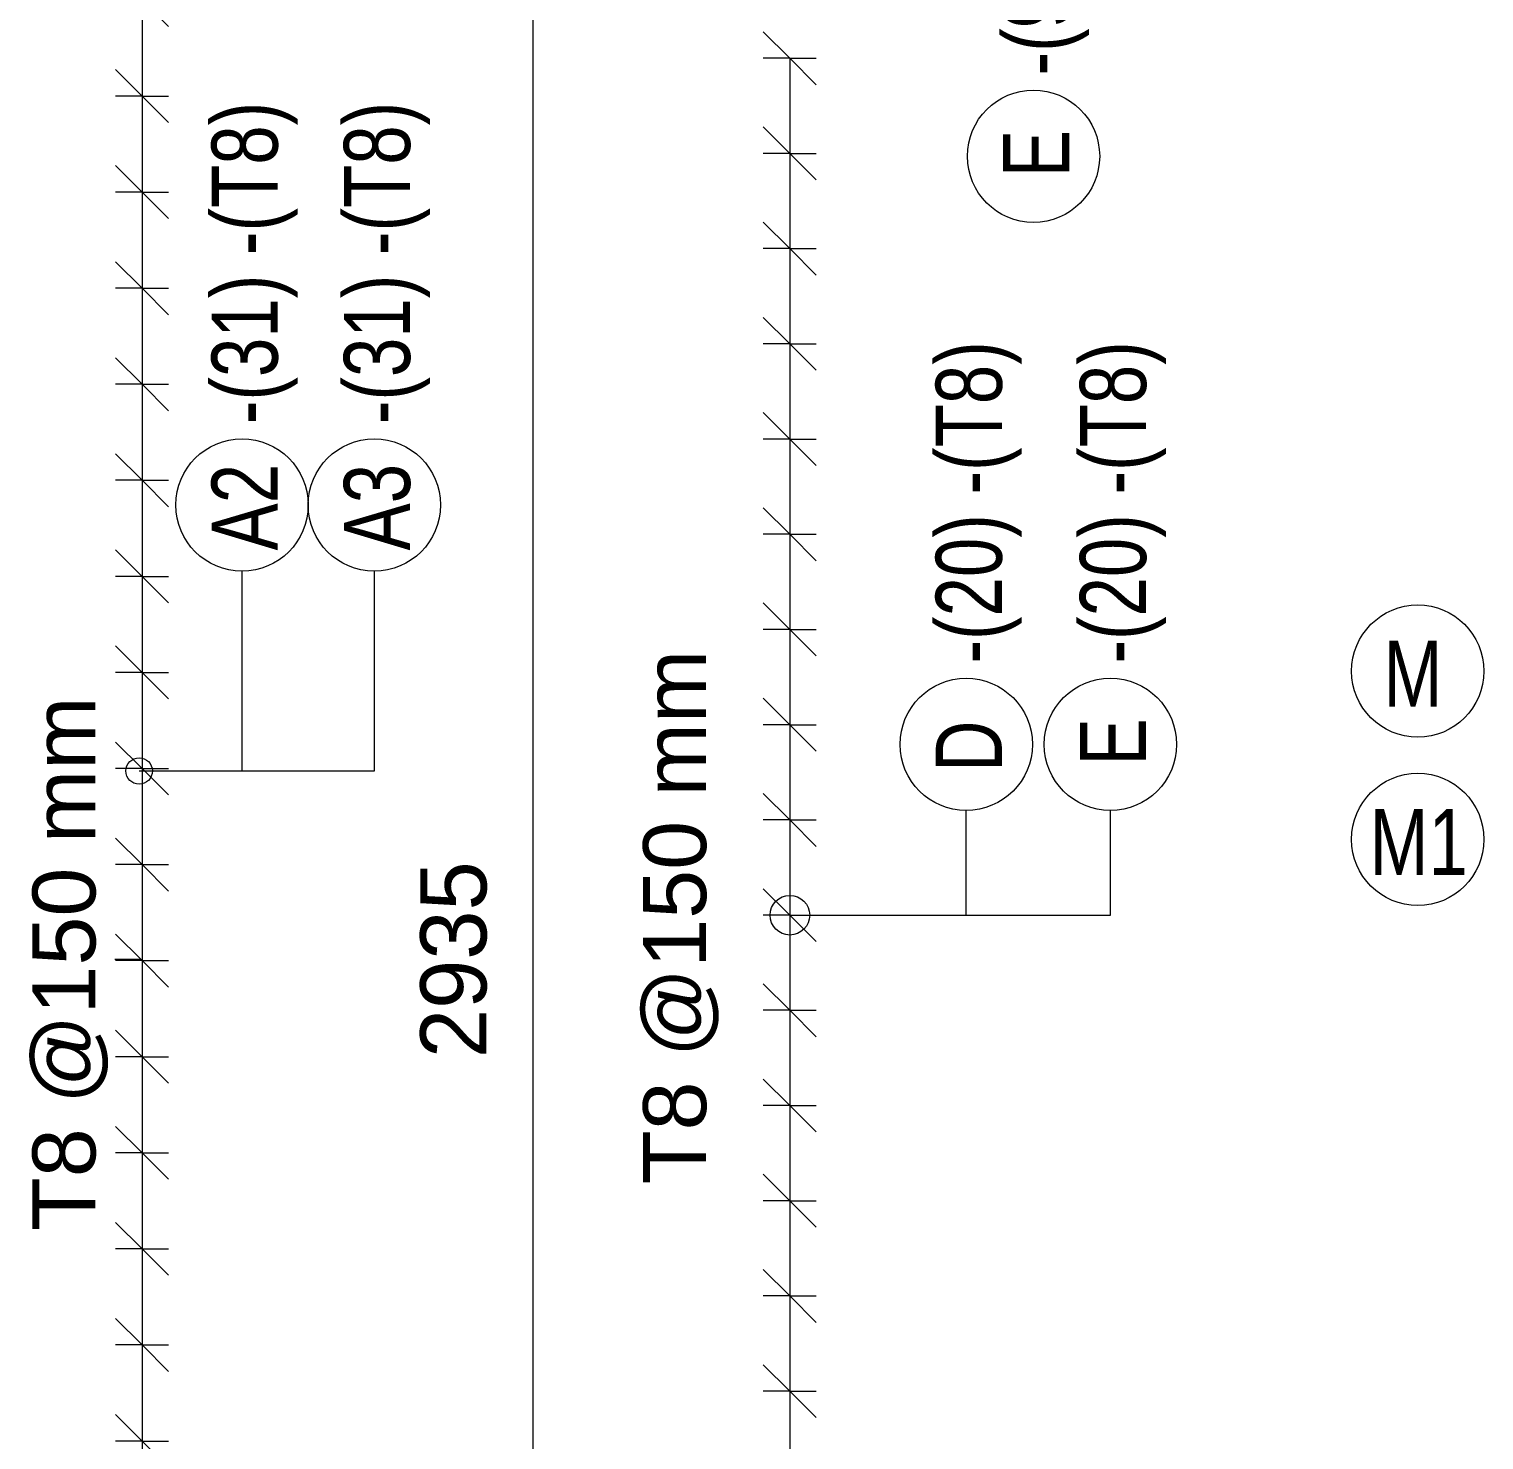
# Model space of a CAD drawing. Header units: millimetres. Extents: x -14563 to 6741, y -2784 to 21137.
# Drawn here: x -10532 to -8333, y 93 to 2226 of the extents above; entities that cross this region are included whole.
import ezdxf

# ---------------------------------------------------------------- set-up
doc = ezdxf.new("R2010")
doc.units = ezdxf.units.MM
for name, color, linetype, lineweight in [('A-ANNO-DIMS', 211, 'Continuous', 9), ('A-ANNO-DIMS-40', 211, 'Continuous', 9), ('S-RBAR-IDEN', 171, 'Continuous', 9)]:
    doc.layers.add(name, color=color, linetype=linetype, lineweight=lineweight)
doc.styles.add('Arial_1', font='arial.ttf', dxfattribs={"height": 95.25})
doc.styles.add('Nirmala UI Semilight', font='NirmalaS.ttf', dxfattribs={"width": 0.8, "height": 100})
doc.styles.add('Nirmala UI Semilight_1', font='NirmalaS.ttf', dxfattribs={"height": 100})
doc.dimstyles.new('Arrow_Filled_-_2_5_NI_UI_1', dxfattribs={"dimscale": 304.8, "dimtxt": 104.736395, "dimasz": 0.262467, "dimexe": 0.131234, "dimexo": 0.0625, "dimgap": 0.131234, "dimtad": 1, "dimdec": 4, "dimzin": 0, "dimdsep": 46, "dimtxsty": 'Arial_1', "dimblk1": 'OBLIQUE', "dimblk2": 'OBLIQUE', "dimsah": 1, "dimcen": 0.09, "dimazin": 0, "dimtfac": 1, "dimtdec": 4, "dimtix": 1, "dimtmove": 0, "dimatfit": 3, "dimfxl": 0.131234, "dimfxlon": 1, "dimtvp": 1, "dimtolj": 1, "dimtzin": 0, "dimarcsym": 2})
doc.dimstyles.new('Arrow_Filled_-_2_5_NI_UI_2', dxfattribs={"dimscale": 304.8, "dimtxt": 104.736395, "dimasz": 0.262467, "dimexe": 0.131234, "dimexo": 0.0625, "dimgap": 0.131234, "dimtad": 1, "dimdec": 4, "dimzin": 0, "dimdsep": 46, "dimtxsty": 'Nirmala UI Semilight_1', "dimblk1": 'OBLIQUE', "dimblk2": 'OBLIQUE', "dimsah": 1, "dimcen": 0.09, "dimazin": 0, "dimtfac": 1, "dimtdec": 4, "dimtix": 1, "dimtmove": 0, "dimatfit": 3, "dimfxl": 0.131234, "dimfxlon": 1, "dimtvp": 1, "dimtolj": 1, "dimtzin": 0, "dimarcsym": 2})

# ---------------------------------------------------------------- blocks, each defined once
blk = doc.blocks.new('DIMBLOCK88-Elevation Front Copy 1')
at = {"layer": 'A-ANNO-DIMS-40'}
for p, q in [((-9382.4, 2181.8), (-9422.4, 2221.8)), ((-9382.4, 2181.8), (-9422.4, 2181.8)), ((-9382.4, 2181.8), (-9382.4, 2037.9)), ((-9382.4, 2181.8), (-9342.4, 2141.8)), ((-9382.4, 2181.8), (-9342.4, 2181.8)), ((-9382.4, 2037.9), (-9422.4, 2077.9)), ((-9382.4, 2037.9), (-9422.4, 2037.9)), ((-9382.4, 2037.9), (-9342.4, 1997.9)), ((-9382.4, 2037.9), (-9342.4, 2037.9))]:
    blk.add_line(p, q, dxfattribs=at)
blk = doc.blocks.new('_Oblique')
at = {"color": 0, "linetype": 'ByBlock', "lineweight": -2}
blk.add_line((-0.5, -0.5), (0.5, 0.5), dxfattribs=at)
blk = doc.blocks.new('DIMBLOCK89-Elevation Front Copy 1')
at = {"layer": 'A-ANNO-DIMS-40'}
for p, q in [((-9382.4, 2037.9), (-9422.4, 2077.9)), ((-9382.4, 2037.9), (-9422.4, 2037.9)), ((-9382.4, 2037.9), (-9382.4, 1894)), ((-9382.4, 2037.9), (-9342.4, 1997.9)), ((-9382.4, 2037.9), (-9342.4, 2037.9)), ((-9382.4, 1894), (-9422.4, 1934)), ((-9382.4, 1894), (-9422.4, 1894)), ((-9382.4, 1894), (-9342.4, 1854)), ((-9382.4, 1894), (-9342.4, 1894))]:
    blk.add_line(p, q, dxfattribs=at)
blk = doc.blocks.new('DIMBLOCK90-Elevation Front Copy 1')
at = {"layer": 'A-ANNO-DIMS-40'}
for p, q in [((-9382.4, 1894), (-9422.4, 1934)), ((-9382.4, 1894), (-9422.4, 1894)), ((-9382.4, 1894), (-9382.4, 1750)), ((-9382.4, 1894), (-9342.4, 1854)), ((-9382.4, 1894), (-9342.4, 1894)), ((-9382.4, 1750), (-9422.4, 1790)), ((-9382.4, 1750), (-9422.4, 1750)), ((-9382.4, 1750), (-9342.4, 1710)), ((-9382.4, 1750), (-9342.4, 1750))]:
    blk.add_line(p, q, dxfattribs=at)
blk = doc.blocks.new('DIMBLOCK91-Elevation Front Copy 1')
at = {"layer": 'A-ANNO-DIMS-40'}
for p, q in [((-9382.4, 1750), (-9422.4, 1790)), ((-9382.4, 1750), (-9422.4, 1750)), ((-9382.4, 1750), (-9382.4, 1606.1)), ((-9382.4, 1750), (-9342.4, 1710)), ((-9382.4, 1750), (-9342.4, 1750)), ((-9382.4, 1606.1), (-9422.4, 1646.1)), ((-9382.4, 1606.1), (-9422.4, 1606.1)), ((-9382.4, 1606.1), (-9342.4, 1566.1)), ((-9382.4, 1606.1), (-9342.4, 1606.1))]:
    blk.add_line(p, q, dxfattribs=at)
blk = doc.blocks.new('DIMBLOCK92-Elevation Front Copy 1')
at = {"layer": 'A-ANNO-DIMS-40'}
for p, q in [((-9382.4, 1606.1), (-9422.4, 1646.1)), ((-9382.4, 1606.1), (-9422.4, 1606.1)), ((-9382.4, 1606.1), (-9382.4, 1462.1)), ((-9382.4, 1606.1), (-9342.4, 1566.1)), ((-9382.4, 1606.1), (-9342.4, 1606.1)), ((-9382.4, 1462.1), (-9422.4, 1502.1)), ((-9382.4, 1462.1), (-9422.4, 1462.1)), ((-9382.4, 1462.1), (-9342.4, 1422.1)), ((-9382.4, 1462.1), (-9342.4, 1462.1))]:
    blk.add_line(p, q, dxfattribs=at)
blk = doc.blocks.new('DIMBLOCK93-Elevation Front Copy 1')
at = {"layer": 'A-ANNO-DIMS-40'}
for p, q in [((-9382.4, 1462.1), (-9422.4, 1502.1)), ((-9382.4, 1462.1), (-9422.4, 1462.1)), ((-9382.4, 1462.1), (-9382.4, 1318.2)), ((-9382.4, 1462.1), (-9342.4, 1422.1)), ((-9382.4, 1462.1), (-9342.4, 1462.1)), ((-9382.4, 1318.2), (-9422.4, 1358.2)), ((-9382.4, 1318.2), (-9422.4, 1318.2)), ((-9382.4, 1318.2), (-9342.4, 1278.2)), ((-9382.4, 1318.2), (-9342.4, 1318.2))]:
    blk.add_line(p, q, dxfattribs=at)
blk = doc.blocks.new('DIMBLOCK94-Elevation Front Copy 1')
at = {"layer": 'A-ANNO-DIMS-40'}
for p, q in [((-9382.4, 1318.2), (-9422.4, 1358.2)), ((-9382.4, 1318.2), (-9422.4, 1318.2)), ((-9382.4, 1318.2), (-9382.4, 1174.2)), ((-9382.4, 1318.2), (-9342.4, 1278.2)), ((-9382.4, 1318.2), (-9342.4, 1318.2)), ((-9382.4, 1174.2), (-9422.4, 1214.2)), ((-9382.4, 1174.2), (-9422.4, 1174.2)), ((-9382.4, 1174.2), (-9342.4, 1134.2)), ((-9382.4, 1174.2), (-9342.4, 1174.2))]:
    blk.add_line(p, q, dxfattribs=at)
blk = doc.blocks.new('DIMBLOCK95-Elevation Front Copy 1')
at = {"layer": 'A-ANNO-DIMS-40'}
for p, q in [((-9382.4, 1174.2), (-9422.4, 1214.2)), ((-9382.4, 1174.2), (-9422.4, 1174.2)), ((-9382.4, 1174.2), (-9382.4, 1030.3)), ((-9382.4, 1174.2), (-9342.4, 1134.2)), ((-9382.4, 1174.2), (-9342.4, 1174.2)), ((-9382.4, 1030.3), (-9422.4, 1070.3)), ((-9382.4, 1030.3), (-9422.4, 1030.3)), ((-9382.4, 1030.3), (-9342.4, 990.3)), ((-9382.4, 1030.3), (-9342.4, 1030.3))]:
    blk.add_line(p, q, dxfattribs=at)
blk = doc.blocks.new('DIMBLOCK96-Elevation Front Copy 1')
at = {"layer": 'A-ANNO-DIMS-40'}
for p, q in [((-9382.4, 1030.3), (-9422.4, 1070.3)), ((-9382.4, 1030.3), (-9422.4, 1030.3)), ((-9382.4, 1030.3), (-9382.4, 886.3)), ((-9382.4, 1030.3), (-9342.4, 990.3)), ((-9382.4, 1030.3), (-9342.4, 1030.3)), ((-9382.4, 886.3), (-9422.4, 926.3)), ((-9382.4, 886.3), (-9422.4, 886.3)), ((-9382.4, 886.3), (-9342.4, 846.3)), ((-9382.4, 886.3), (-9342.4, 886.3))]:
    blk.add_line(p, q, dxfattribs=at)
blk = doc.blocks.new('DIMBLOCK97-Elevation Front Copy 1')
at = {"layer": 'A-ANNO-DIMS-40'}
for p, q in [((-9382.4, 886.3), (-9422.4, 926.3)), ((-9382.4, 886.3), (-9422.4, 886.3)), ((-9382.4, 886.3), (-9382.4, 742.4)), ((-9382.4, 886.3), (-9342.4, 846.3)), ((-9382.4, 886.3), (-9342.4, 886.3)), ((-9382.4, 742.4), (-9422.4, 782.4)), ((-9382.4, 742.4), (-9422.4, 742.4)), ((-9382.4, 742.4), (-9342.4, 702.4)), ((-9382.4, 742.4), (-9342.4, 742.4))]:
    blk.add_line(p, q, dxfattribs=at)
blk = doc.blocks.new('DIMBLOCK98-Elevation Front Copy 1')
at = {"layer": 'A-ANNO-DIMS-40'}
for p, q in [((-9382.4, 742.4), (-9422.4, 782.4)), ((-9382.4, 742.4), (-9422.4, 742.4)), ((-9382.4, 742.4), (-9382.4, 598.5)), ((-9382.4, 742.4), (-9342.4, 702.4)), ((-9382.4, 742.4), (-9342.4, 742.4)), ((-9382.4, 598.5), (-9422.4, 638.5)), ((-9382.4, 598.5), (-9422.4, 598.5)), ((-9382.4, 598.5), (-9342.4, 558.5)), ((-9382.4, 598.5), (-9342.4, 598.5))]:
    blk.add_line(p, q, dxfattribs=at)
blk = doc.blocks.new('DIMBLOCK99-Elevation Front Copy 1')
at = {"layer": 'A-ANNO-DIMS-40'}
for p, q in [((-9382.4, 598.5), (-9422.4, 638.5)), ((-9382.4, 598.5), (-9422.4, 598.5)), ((-9382.4, 598.5), (-9382.4, 454.5)), ((-9382.4, 598.5), (-9342.4, 558.5)), ((-9382.4, 598.5), (-9342.4, 598.5)), ((-9382.4, 454.5), (-9422.4, 494.5)), ((-9382.4, 454.5), (-9422.4, 454.5)), ((-9382.4, 454.5), (-9342.4, 414.5)), ((-9382.4, 454.5), (-9342.4, 454.5))]:
    blk.add_line(p, q, dxfattribs=at)
blk = doc.blocks.new('DIMBLOCK100-Elevation Front Copy 1')
at = {"layer": 'A-ANNO-DIMS-40'}
for p, q in [((-9382.4, 454.5), (-9422.4, 494.5)), ((-9382.4, 454.5), (-9422.4, 454.5)), ((-9382.4, 454.5), (-9382.4, 310.6)), ((-9382.4, 454.5), (-9342.4, 414.5)), ((-9382.4, 454.5), (-9342.4, 454.5)), ((-9382.4, 310.6), (-9422.4, 350.6)), ((-9382.4, 310.6), (-9422.4, 310.6)), ((-9382.4, 310.6), (-9342.4, 270.6)), ((-9382.4, 310.6), (-9342.4, 310.6))]:
    blk.add_line(p, q, dxfattribs=at)
blk = doc.blocks.new('DIMBLOCK101-Elevation Front Copy 1')
at = {"layer": 'A-ANNO-DIMS-40'}
for p, q in [((-9382.4, 310.6), (-9422.4, 350.6)), ((-9382.4, 310.6), (-9422.4, 310.6)), ((-9382.4, 310.6), (-9382.4, 166.6)), ((-9382.4, 310.6), (-9342.4, 270.6)), ((-9382.4, 310.6), (-9342.4, 310.6)), ((-9382.4, 166.6), (-9422.4, 206.6)), ((-9382.4, 166.6), (-9422.4, 166.6)), ((-9382.4, 166.6), (-9342.4, 126.6)), ((-9382.4, 166.6), (-9342.4, 166.6))]:
    blk.add_line(p, q, dxfattribs=at)
blk = doc.blocks.new('DIMBLOCK102-Elevation Front Copy 1')
at = {"layer": 'A-ANNO-DIMS-40'}
for p, q in [((-9382.4, 166.6), (-9422.4, 206.6)), ((-9382.4, 166.6), (-9422.4, 166.6)), ((-9382.4, 166.6), (-9382.4, 22.7)), ((-9382.4, 166.6), (-9342.4, 126.6)), ((-9382.4, 166.6), (-9342.4, 166.6)), ((-9382.4, 22.7), (-9422.4, 62.7)), ((-9382.4, 22.7), (-9422.4, 22.7)), ((-9382.4, 22.7), (-9342.4, -17.3)), ((-9382.4, 22.7), (-9342.4, 22.7))]:
    blk.add_line(p, q, dxfattribs=at)
blk = doc.blocks.new('DIMBLOCK107-Elevation Front Copy 1')
at = {"layer": 'A-ANNO-DIMS-40'}
for p, q in [((-9382.4, 2181.8), (-9422.4, 2221.8)), ((-9382.4, 2181.8), (-9422.4, 2181.8)), ((-9382.4, 2181.8), (-9382.4, -553.1)), ((-9382.4, 2181.8), (-9382.4, 2037.9)), ((-9382.4, 2181.8), (-9342.4, 2141.8)), ((-9382.4, 2181.8), (-9342.4, 2181.8)), ((-9382.4, 2037.9), (-9422.4, 2077.9)), ((-9382.4, 2037.9), (-9422.4, 2037.9)), ((-9382.4, 2037.9), (-9382.4, 1894)), ((-9382.4, 2037.9), (-9342.4, 1997.9)), ((-9382.4, 2037.9), (-9342.4, 2037.9)), ((-9382.4, 1894), (-9422.4, 1934)), ((-9382.4, 1894), (-9422.4, 1894)), ((-9382.4, 1894), (-9382.4, 1750)), ((-9382.4, 1894), (-9342.4, 1854)), ((-9382.4, 1894), (-9342.4, 1894)), ((-9382.4, 1750), (-9422.4, 1790)), ((-9382.4, 1750), (-9422.4, 1750)), ((-9382.4, 1750), (-9382.4, 1606.1)), ((-9382.4, 1750), (-9342.4, 1710)), ((-9382.4, 1750), (-9342.4, 1750)), ((-9382.4, 1606.1), (-9422.4, 1646.1)), ((-9382.4, 1606.1), (-9422.4, 1606.1)), ((-9382.4, 1606.1), (-9382.4, 1462.1)), ((-9382.4, 1606.1), (-9342.4, 1566.1)), ((-9382.4, 1606.1), (-9342.4, 1606.1)), ((-9382.4, 1462.1), (-9422.4, 1502.1)), ((-9382.4, 1462.1), (-9422.4, 1462.1)), ((-9382.4, 1462.1), (-9382.4, 1318.2)), ((-9382.4, 1462.1), (-9342.4, 1422.1)), ((-9382.4, 1462.1), (-9342.4, 1462.1)), ((-9382.4, 1318.2), (-9422.4, 1358.2)), ((-9382.4, 1318.2), (-9422.4, 1318.2)), ((-9382.4, 1318.2), (-9382.4, 1174.2)), ((-9382.4, 1318.2), (-9342.4, 1278.2)), ((-9382.4, 1318.2), (-9342.4, 1318.2)), ((-9382.4, 1174.2), (-9422.4, 1214.2)), ((-9382.4, 1174.2), (-9422.4, 1174.2)), ((-9382.4, 1174.2), (-9382.4, 1030.3)), ((-9382.4, 1174.2), (-9342.4, 1134.2)), ((-9382.4, 1174.2), (-9342.4, 1174.2)), ((-9382.4, 1030.3), (-9422.4, 1070.3)), ((-9382.4, 1030.3), (-9422.4, 1030.3)), ((-9382.4, 1030.3), (-9382.4, 886.3)), ((-9382.4, 1030.3), (-9342.4, 990.3)), ((-9382.4, 1030.3), (-9342.4, 1030.3)), ((-9382.4, 886.3), (-9422.4, 926.3)), ((-9382.4, 886.3), (-9422.4, 886.3)), ((-9382.4, 886.3), (-9382.4, 742.4)), ((-9382.4, 886.3), (-9342.4, 846.3)), ((-9382.4, 886.3), (-9342.4, 886.3)), ((-9382.4, 742.4), (-9422.4, 782.4)), ((-9382.4, 742.4), (-9422.4, 742.4)), ((-9382.4, 742.4), (-9382.4, 598.5)), ((-9382.4, 742.4), (-9342.4, 702.4)), ((-9382.4, 742.4), (-9342.4, 742.4)), ((-9382.4, 598.5), (-9422.4, 638.5)), ((-9382.4, 598.5), (-9422.4, 598.5)), ((-9382.4, 598.5), (-9382.4, 454.5)), ((-9382.4, 598.5), (-9342.4, 558.5)), ((-9382.4, 598.5), (-9342.4, 598.5)), ((-9382.4, 454.5), (-9422.4, 494.5)), ((-9382.4, 454.5), (-9422.4, 454.5)), ((-9382.4, 454.5), (-9382.4, 310.6)), ((-9382.4, 454.5), (-9342.4, 414.5)), ((-9382.4, 454.5), (-9342.4, 454.5)), ((-9382.4, 310.6), (-9422.4, 350.6)), ((-9382.4, 310.6), (-9422.4, 310.6)), ((-9382.4, 310.6), (-9382.4, 166.6)), ((-9382.4, 310.6), (-9342.4, 270.6)), ((-9382.4, 310.6), (-9342.4, 310.6)), ((-9382.4, 166.6), (-9422.4, 206.6)), ((-9382.4, 166.6), (-9422.4, 166.6)), ((-9382.4, 166.6), (-9382.4, 22.7)), ((-9382.4, 166.6), (-9342.4, 126.6)), ((-9382.4, 166.6), (-9342.4, 166.6)), ((-9382.4, 22.7), (-9422.4, 62.7)), ((-9382.4, 22.7), (-9422.4, 22.7)), ((-9382.4, 22.7), (-9382.4, -121.3)), ((-9382.4, 22.7), (-9342.4, -17.3)), ((-9382.4, 22.7), (-9342.4, 22.7)), ((-9382.4, -121.3), (-9422.4, -81.3)), ((-9382.4, -121.3), (-9422.4, -121.3)), ((-9382.4, -121.3), (-9382.4, -265.2)), ((-9382.4, -121.3), (-9342.4, -161.3)), ((-9382.4, -121.3), (-9342.4, -121.3)), ((-9382.4, -265.2), (-9422.4, -225.2)), ((-9382.4, -265.2), (-9422.4, -265.2)), ((-9382.4, -265.2), (-9382.4, -409.1)), ((-9382.4, -265.2), (-9342.4, -305.2)), ((-9382.4, -265.2), (-9342.4, -265.2)), ((-9382.4, -409.1), (-9422.4, -369.1)), ((-9382.4, -409.1), (-9422.4, -409.1)), ((-9382.4, -409.1), (-9382.4, -553.1)), ((-9382.4, -409.1), (-9342.4, -449.1)), ((-9382.4, -409.1), (-9342.4, -409.1)), ((-9382.4, -553.1), (-9422.4, -513.1)), ((-9382.4, -553.1), (-9422.4, -553.1)), ((-9382.4, -553.1), (-9342.4, -593.1)), ((-9382.4, -553.1), (-9342.4, -553.1))]:
    blk.add_line(p, q, dxfattribs=at)
blk = doc.blocks.new('_None')
blk = doc.blocks.new('M_Rebar Tag_rfa MARK - DOT 1_5-794230-Elevation Front Copy 1')
at = {"layer": 'S-RBAR-IDEN'}
blk.add_circle((-14326, 3918.4), 100, dxfattribs=at)
blk = doc.blocks.new('DIMBLOCK118-Elevation Front Copy 1')
at = {"layer": 'A-ANNO-DIMS-40'}
for p, q in [((-9770.3, 2290), (-9810.3, 2330)), ((-9770.3, 2290), (-9810.3, 2290)), ((-9770.3, -645), (-9770.3, 2290)), ((-9770.3, 2290), (-9730.3, 2250)), ((-9770.3, 2290), (-9730.3, 2290)), ((-9770.3, -645), (-9810.3, -605)), ((-9770.3, -645), (-9810.3, -645)), ((-9770.3, -645), (-9730.3, -685)), ((-9770.3, -645), (-9730.3, -645))]:
    blk.add_line(p, q, dxfattribs=at)
at = {"layer": 'A-ANNO-DIMS-40', "color": 0, "insert": (-9940.8, 670.2), "char_height": 100, "width": 365.625, "attachment_point": 1, "rotation": 90, "line_spacing_factor": 1.142579, "style": 'Nirmala UI Semilight_1'}
blk.add_mtext('2935', dxfattribs=at)
blk = doc.blocks.new('DIMBLOCK130-Elevation Front Copy 1')
at = {"layer": 'A-ANNO-DIMS-40'}
for p, q in [((-10361.4, 2269.8), (-10401.4, 2309.8)), ((-10361.4, 2269.8), (-10401.4, 2269.8)), ((-10361.4, 2269.8), (-10361.4, 2124.6)), ((-10361.4, 2269.8), (-10321.4, 2229.8)), ((-10361.4, 2269.8), (-10321.4, 2269.8)), ((-10361.4, 2124.6), (-10401.4, 2164.6)), ((-10361.4, 2124.6), (-10401.4, 2124.6)), ((-10361.4, 2124.6), (-10321.4, 2084.6)), ((-10361.4, 2124.6), (-10321.4, 2124.6))]:
    blk.add_line(p, q, dxfattribs=at)
blk = doc.blocks.new('DIMBLOCK131-Elevation Front Copy 1')
at = {"layer": 'A-ANNO-DIMS-40'}
for p, q in [((-10361.4, 2124.6), (-10401.4, 2164.6)), ((-10361.4, 2124.6), (-10401.4, 2124.6)), ((-10361.4, 2124.6), (-10361.4, 1979.4)), ((-10361.4, 2124.6), (-10321.4, 2084.6)), ((-10361.4, 2124.6), (-10321.4, 2124.6)), ((-10361.4, 1979.4), (-10401.4, 2019.4)), ((-10361.4, 1979.4), (-10401.4, 1979.4)), ((-10361.4, 1979.4), (-10321.4, 1939.4)), ((-10361.4, 1979.4), (-10321.4, 1979.4))]:
    blk.add_line(p, q, dxfattribs=at)
blk = doc.blocks.new('DIMBLOCK132-Elevation Front Copy 1')
at = {"layer": 'A-ANNO-DIMS-40'}
for p, q in [((-10361.4, 1979.4), (-10401.4, 2019.4)), ((-10361.4, 1979.4), (-10401.4, 1979.4)), ((-10361.4, 1979.4), (-10361.4, 1834.1)), ((-10361.4, 1979.4), (-10321.4, 1939.4)), ((-10361.4, 1979.4), (-10321.4, 1979.4)), ((-10361.4, 1834.1), (-10401.4, 1874.1)), ((-10361.4, 1834.1), (-10401.4, 1834.1)), ((-10361.4, 1834.1), (-10321.4, 1794.1)), ((-10361.4, 1834.1), (-10321.4, 1834.1))]:
    blk.add_line(p, q, dxfattribs=at)
blk = doc.blocks.new('DIMBLOCK133-Elevation Front Copy 1')
at = {"layer": 'A-ANNO-DIMS-40'}
for p, q in [((-10361.4, 1834.1), (-10401.4, 1874.1)), ((-10361.4, 1834.1), (-10401.4, 1834.1)), ((-10361.4, 1834.1), (-10361.4, 1688.9)), ((-10361.4, 1834.1), (-10321.4, 1794.1)), ((-10361.4, 1834.1), (-10321.4, 1834.1)), ((-10361.4, 1688.9), (-10401.4, 1728.9)), ((-10361.4, 1688.9), (-10401.4, 1688.9)), ((-10361.4, 1688.9), (-10321.4, 1648.9)), ((-10361.4, 1688.9), (-10321.4, 1688.9))]:
    blk.add_line(p, q, dxfattribs=at)
blk = doc.blocks.new('DIMBLOCK134-Elevation Front Copy 1')
at = {"layer": 'A-ANNO-DIMS-40'}
for p, q in [((-10361.4, 1688.9), (-10401.4, 1728.9)), ((-10361.4, 1688.9), (-10401.4, 1688.9)), ((-10361.4, 1688.9), (-10361.4, 1543.7)), ((-10361.4, 1688.9), (-10321.4, 1648.9)), ((-10361.4, 1688.9), (-10321.4, 1688.9)), ((-10361.4, 1543.7), (-10401.4, 1583.7)), ((-10361.4, 1543.7), (-10401.4, 1543.7)), ((-10361.4, 1543.7), (-10321.4, 1503.7)), ((-10361.4, 1543.7), (-10321.4, 1543.7))]:
    blk.add_line(p, q, dxfattribs=at)
blk = doc.blocks.new('DIMBLOCK135-Elevation Front Copy 1')
at = {"layer": 'A-ANNO-DIMS-40'}
for p, q in [((-10361.4, 1543.7), (-10401.4, 1583.7)), ((-10361.4, 1543.7), (-10401.4, 1543.7)), ((-10361.4, 1543.7), (-10361.4, 1398.4)), ((-10361.4, 1543.7), (-10321.4, 1503.7)), ((-10361.4, 1543.7), (-10321.4, 1543.7)), ((-10361.4, 1398.4), (-10401.4, 1438.4)), ((-10361.4, 1398.4), (-10401.4, 1398.4)), ((-10361.4, 1398.4), (-10321.4, 1358.4)), ((-10361.4, 1398.4), (-10321.4, 1398.4))]:
    blk.add_line(p, q, dxfattribs=at)
blk = doc.blocks.new('DIMBLOCK136-Elevation Front Copy 1')
at = {"layer": 'A-ANNO-DIMS-40'}
for p, q in [((-10361.4, 1398.4), (-10401.4, 1438.4)), ((-10361.4, 1398.4), (-10401.4, 1398.4)), ((-10361.4, 1398.4), (-10361.4, 1253.2)), ((-10361.4, 1398.4), (-10321.4, 1358.4)), ((-10361.4, 1398.4), (-10321.4, 1398.4)), ((-10361.4, 1253.2), (-10401.4, 1293.2)), ((-10361.4, 1253.2), (-10401.4, 1253.2)), ((-10361.4, 1253.2), (-10321.4, 1213.2)), ((-10361.4, 1253.2), (-10321.4, 1253.2))]:
    blk.add_line(p, q, dxfattribs=at)
blk = doc.blocks.new('DIMBLOCK137-Elevation Front Copy 1')
at = {"layer": 'A-ANNO-DIMS-40'}
for p, q in [((-10361.4, 1253.2), (-10401.4, 1293.2)), ((-10361.4, 1253.2), (-10401.4, 1253.2)), ((-10361.4, 1253.2), (-10361.4, 1108)), ((-10361.4, 1253.2), (-10321.4, 1213.2)), ((-10361.4, 1253.2), (-10321.4, 1253.2)), ((-10361.4, 1108), (-10401.4, 1148)), ((-10361.4, 1108), (-10401.4, 1108)), ((-10361.4, 1108), (-10321.4, 1068)), ((-10361.4, 1108), (-10321.4, 1108))]:
    blk.add_line(p, q, dxfattribs=at)
blk = doc.blocks.new('DIMBLOCK138-Elevation Front Copy 1')
at = {"layer": 'A-ANNO-DIMS-40'}
for p, q in [((-10361.4, 1108), (-10401.4, 1148)), ((-10361.4, 1108), (-10401.4, 1108)), ((-10361.4, 1108), (-10361.4, 962.7)), ((-10361.4, 1108), (-10321.4, 1068)), ((-10361.4, 1108), (-10321.4, 1108)), ((-10361.4, 962.7), (-10401.4, 1002.7)), ((-10361.4, 962.7), (-10401.4, 962.7)), ((-10361.4, 962.7), (-10321.4, 922.7)), ((-10361.4, 962.7), (-10321.4, 962.7))]:
    blk.add_line(p, q, dxfattribs=at)
blk = doc.blocks.new('DIMBLOCK139-Elevation Front Copy 1')
at = {"layer": 'A-ANNO-DIMS-40'}
for p, q in [((-10361.4, 962.7), (-10401.4, 1002.7)), ((-10361.4, 962.7), (-10401.4, 962.7)), ((-10361.4, 962.7), (-10361.4, 817.5)), ((-10361.4, 962.7), (-10321.4, 922.7)), ((-10361.4, 962.7), (-10321.4, 962.7)), ((-10361.4, 817.5), (-10401.4, 857.5)), ((-10361.4, 817.5), (-10401.4, 817.5)), ((-10361.4, 817.5), (-10321.4, 777.5)), ((-10361.4, 817.5), (-10321.4, 817.5))]:
    blk.add_line(p, q, dxfattribs=at)
blk = doc.blocks.new('DIMBLOCK140-Elevation Front Copy 1')
at = {"layer": 'A-ANNO-DIMS-40'}
for p, q in [((-10361.4, 817.5), (-10401.4, 857.5)), ((-10361.4, 817.5), (-10401.4, 817.5)), ((-10361.4, 817.5), (-10361.4, 672.3)), ((-10361.4, 817.5), (-10321.4, 777.5)), ((-10361.4, 817.5), (-10321.4, 817.5)), ((-10361.4, 672.3), (-10401.4, 712.3)), ((-10361.4, 672.3), (-10401.4, 672.3)), ((-10361.4, 672.3), (-10321.4, 632.3)), ((-10361.4, 672.3), (-10321.4, 672.3))]:
    blk.add_line(p, q, dxfattribs=at)
blk = doc.blocks.new('DIMBLOCK141-Elevation Front Copy 1')
at = {"layer": 'A-ANNO-DIMS-40'}
for p, q in [((-10361.4, 672.3), (-10401.4, 712.3)), ((-10361.4, 672.3), (-10401.4, 672.3)), ((-10361.4, 672.3), (-10361.4, 527)), ((-10361.4, 672.3), (-10321.4, 632.3)), ((-10361.4, 672.3), (-10321.4, 672.3)), ((-10361.4, 527), (-10401.4, 567)), ((-10361.4, 527), (-10401.4, 527)), ((-10361.4, 527), (-10321.4, 487)), ((-10361.4, 527), (-10321.4, 527))]:
    blk.add_line(p, q, dxfattribs=at)
blk = doc.blocks.new('DIMBLOCK142-Elevation Front Copy 1')
at = {"layer": 'A-ANNO-DIMS-40'}
for p, q in [((-10361.4, 527), (-10401.4, 567)), ((-10361.4, 527), (-10401.4, 527)), ((-10361.4, 527), (-10361.4, 381.8)), ((-10361.4, 527), (-10321.4, 487)), ((-10361.4, 527), (-10321.4, 527)), ((-10361.4, 381.8), (-10401.4, 421.8)), ((-10361.4, 381.8), (-10401.4, 381.8)), ((-10361.4, 381.8), (-10321.4, 341.8)), ((-10361.4, 381.8), (-10321.4, 381.8))]:
    blk.add_line(p, q, dxfattribs=at)
blk = doc.blocks.new('DIMBLOCK143-Elevation Front Copy 1')
at = {"layer": 'A-ANNO-DIMS-40'}
for p, q in [((-10361.4, 381.8), (-10401.4, 421.8)), ((-10361.4, 381.8), (-10401.4, 381.8)), ((-10361.4, 381.8), (-10361.4, 236.6)), ((-10361.4, 381.8), (-10321.4, 341.8)), ((-10361.4, 381.8), (-10321.4, 381.8)), ((-10361.4, 236.6), (-10401.4, 276.6)), ((-10361.4, 236.6), (-10401.4, 236.6)), ((-10361.4, 236.6), (-10321.4, 196.6)), ((-10361.4, 236.6), (-10321.4, 236.6))]:
    blk.add_line(p, q, dxfattribs=at)
blk = doc.blocks.new('DIMBLOCK144-Elevation Front Copy 1')
at = {"layer": 'A-ANNO-DIMS-40'}
for p, q in [((-10361.4, 236.6), (-10401.4, 276.6)), ((-10361.4, 236.6), (-10401.4, 236.6)), ((-10361.4, 236.6), (-10361.4, 91.3)), ((-10361.4, 236.6), (-10321.4, 196.6)), ((-10361.4, 236.6), (-10321.4, 236.6)), ((-10361.4, 91.3), (-10401.4, 131.3)), ((-10361.4, 91.3), (-10401.4, 91.3)), ((-10361.4, 91.3), (-10321.4, 51.3)), ((-10361.4, 91.3), (-10321.4, 91.3))]:
    blk.add_line(p, q, dxfattribs=at)
blk = doc.blocks.new('DIMBLOCK145-Elevation Front Copy 1')
at = {"layer": 'A-ANNO-DIMS-40'}
for p, q in [((-10361.4, 91.3), (-10401.4, 131.3)), ((-10361.4, 91.3), (-10401.4, 91.3)), ((-10361.4, 91.3), (-10361.4, -53.9)), ((-10361.4, 91.3), (-10321.4, 51.3)), ((-10361.4, 91.3), (-10321.4, 91.3)), ((-10361.4, -53.9), (-10401.4, -13.9)), ((-10361.4, -53.9), (-10401.4, -53.9)), ((-10361.4, -53.9), (-10321.4, -93.9)), ((-10361.4, -53.9), (-10321.4, -53.9))]:
    blk.add_line(p, q, dxfattribs=at)
blk = doc.blocks.new('DIMBLOCK155-Elevation Front Copy 1')
at = {"layer": 'A-ANNO-DIMS-40'}
for p, q in [((-10361.4, 2996), (-10401.4, 3036)), ((-10361.4, 2996), (-10401.4, 2996)), ((-10361.4, 2996), (-10361.4, -1361)), ((-10361.4, 2996), (-10361.4, 2850.8)), ((-10361.4, 2996), (-10321.4, 2956)), ((-10361.4, 2996), (-10321.4, 2996)), ((-10361.4, 2850.8), (-10401.4, 2890.8)), ((-10361.4, 2850.8), (-10401.4, 2850.8)), ((-10361.4, 2850.8), (-10361.4, 2705.5)), ((-10361.4, 2850.8), (-10321.4, 2810.8)), ((-10361.4, 2850.8), (-10321.4, 2850.8)), ((-10361.4, 2705.5), (-10401.4, 2745.5)), ((-10361.4, 2705.5), (-10401.4, 2705.5)), ((-10361.4, 2705.5), (-10361.4, 2560.3)), ((-10361.4, 2705.5), (-10321.4, 2665.5)), ((-10361.4, 2705.5), (-10321.4, 2705.5)), ((-10361.4, 2560.3), (-10401.4, 2600.3)), ((-10361.4, 2560.3), (-10401.4, 2560.3)), ((-10361.4, 2560.3), (-10361.4, 2415.1)), ((-10361.4, 2560.3), (-10321.4, 2520.3)), ((-10361.4, 2560.3), (-10321.4, 2560.3)), ((-10361.4, 2415.1), (-10401.4, 2455.1)), ((-10361.4, 2415.1), (-10401.4, 2415.1)), ((-10361.4, 2415.1), (-10361.4, 2269.8)), ((-10361.4, 2415.1), (-10321.4, 2375.1)), ((-10361.4, 2415.1), (-10321.4, 2415.1)), ((-10361.4, 2269.8), (-10401.4, 2309.8)), ((-10361.4, 2269.8), (-10401.4, 2269.8)), ((-10361.4, 2269.8), (-10361.4, 2124.6)), ((-10361.4, 2269.8), (-10321.4, 2229.8)), ((-10361.4, 2269.8), (-10321.4, 2269.8)), ((-10361.4, 2124.6), (-10401.4, 2164.6)), ((-10361.4, 2124.6), (-10401.4, 2124.6)), ((-10361.4, 2124.6), (-10361.4, 1979.4)), ((-10361.4, 2124.6), (-10321.4, 2084.6)), ((-10361.4, 2124.6), (-10321.4, 2124.6)), ((-10361.4, 1979.4), (-10401.4, 2019.4)), ((-10361.4, 1979.4), (-10401.4, 1979.4)), ((-10361.4, 1979.4), (-10361.4, 1834.1)), ((-10361.4, 1979.4), (-10321.4, 1939.4)), ((-10361.4, 1979.4), (-10321.4, 1979.4)), ((-10361.4, 1834.1), (-10401.4, 1874.1)), ((-10361.4, 1834.1), (-10401.4, 1834.1)), ((-10361.4, 1834.1), (-10361.4, 1688.9)), ((-10361.4, 1834.1), (-10321.4, 1794.1)), ((-10361.4, 1834.1), (-10321.4, 1834.1)), ((-10361.4, 1688.9), (-10401.4, 1728.9)), ((-10361.4, 1688.9), (-10401.4, 1688.9)), ((-10361.4, 1688.9), (-10361.4, 1543.7)), ((-10361.4, 1688.9), (-10321.4, 1648.9)), ((-10361.4, 1688.9), (-10321.4, 1688.9)), ((-10361.4, 1543.7), (-10401.4, 1583.7)), ((-10361.4, 1543.7), (-10401.4, 1543.7)), ((-10361.4, 1543.7), (-10361.4, 1398.4)), ((-10361.4, 1543.7), (-10321.4, 1503.7)), ((-10361.4, 1543.7), (-10321.4, 1543.7)), ((-10361.4, 1398.4), (-10401.4, 1438.4)), ((-10361.4, 1398.4), (-10401.4, 1398.4)), ((-10361.4, 1398.4), (-10361.4, 1253.2)), ((-10361.4, 1398.4), (-10321.4, 1358.4)), ((-10361.4, 1398.4), (-10321.4, 1398.4)), ((-10361.4, 1253.2), (-10401.4, 1293.2)), ((-10361.4, 1253.2), (-10401.4, 1253.2)), ((-10361.4, 1253.2), (-10361.4, 1108)), ((-10361.4, 1253.2), (-10321.4, 1213.2)), ((-10361.4, 1253.2), (-10321.4, 1253.2)), ((-10361.4, 1108), (-10401.4, 1148)), ((-10361.4, 1108), (-10401.4, 1108)), ((-10361.4, 1108), (-10361.4, 962.7)), ((-10361.4, 1108), (-10321.4, 1068)), ((-10361.4, 1108), (-10321.4, 1108)), ((-10361.4, 962.7), (-10401.4, 1002.7)), ((-10361.4, 962.7), (-10401.4, 962.7)), ((-10361.4, 962.7), (-10361.4, 817.5)), ((-10361.4, 962.7), (-10321.4, 922.7)), ((-10361.4, 962.7), (-10321.4, 962.7)), ((-10361.4, 817.5), (-10401.4, 857.5)), ((-10361.4, 817.5), (-10401.4, 817.5)), ((-10361.4, 817.5), (-10361.4, 672.3)), ((-10361.4, 817.5), (-10321.4, 777.5)), ((-10361.4, 817.5), (-10321.4, 817.5)), ((-10361.4, 672.3), (-10401.4, 712.3)), ((-10361.4, 672.3), (-10401.4, 672.3)), ((-10361.4, 672.3), (-10361.4, 527)), ((-10361.4, 672.3), (-10321.4, 632.3)), ((-10361.4, 672.3), (-10321.4, 672.3)), ((-10361.4, 527), (-10401.4, 567)), ((-10361.4, 527), (-10401.4, 527)), ((-10361.4, 527), (-10361.4, 381.8)), ((-10361.4, 527), (-10321.4, 487)), ((-10361.4, 527), (-10321.4, 527)), ((-10361.4, 381.8), (-10401.4, 421.8)), ((-10361.4, 381.8), (-10401.4, 381.8)), ((-10361.4, 381.8), (-10361.4, 236.6)), ((-10361.4, 381.8), (-10321.4, 341.8)), ((-10361.4, 381.8), (-10321.4, 381.8)), ((-10361.4, 236.6), (-10401.4, 276.6)), ((-10361.4, 236.6), (-10401.4, 236.6)), ((-10361.4, 236.6), (-10361.4, 91.3)), ((-10361.4, 236.6), (-10321.4, 196.6)), ((-10361.4, 236.6), (-10321.4, 236.6)), ((-10361.4, 91.3), (-10401.4, 131.3)), ((-10361.4, 91.3), (-10401.4, 91.3)), ((-10361.4, 91.3), (-10361.4, -53.9)), ((-10361.4, 91.3), (-10321.4, 51.3)), ((-10361.4, 91.3), (-10321.4, 91.3)), ((-10361.4, -53.9), (-10401.4, -13.9)), ((-10361.4, -53.9), (-10401.4, -53.9)), ((-10361.4, -53.9), (-10361.4, -199.1)), ((-10361.4, -53.9), (-10321.4, -93.9)), ((-10361.4, -53.9), (-10321.4, -53.9)), ((-10361.4, -199.1), (-10401.4, -159.1)), ((-10361.4, -199.1), (-10401.4, -199.1)), ((-10361.4, -199.1), (-10361.4, -344.4)), ((-10361.4, -199.1), (-10321.4, -239.1)), ((-10361.4, -199.1), (-10321.4, -199.1)), ((-10361.4, -344.4), (-10401.4, -304.4)), ((-10361.4, -344.4), (-10401.4, -344.4)), ((-10361.4, -344.4), (-10361.4, -489.6)), ((-10361.4, -344.4), (-10321.4, -384.4)), ((-10361.4, -344.4), (-10321.4, -344.4)), ((-10361.4, -489.6), (-10401.4, -449.6)), ((-10361.4, -489.6), (-10401.4, -489.6)), ((-10361.4, -489.6), (-10361.4, -634.8)), ((-10361.4, -489.6), (-10321.4, -529.6)), ((-10361.4, -489.6), (-10321.4, -489.6)), ((-10361.4, -634.8), (-10401.4, -594.8)), ((-10361.4, -634.8), (-10401.4, -634.8)), ((-10361.4, -634.8), (-10361.4, -780.1)), ((-10361.4, -634.8), (-10321.4, -674.8)), ((-10361.4, -634.8), (-10321.4, -634.8)), ((-10361.4, -780.1), (-10401.4, -740.1)), ((-10361.4, -780.1), (-10401.4, -780.1)), ((-10361.4, -780.1), (-10361.4, -925.3)), ((-10361.4, -780.1), (-10321.4, -820.1)), ((-10361.4, -780.1), (-10321.4, -780.1)), ((-10361.4, -925.3), (-10401.4, -885.3)), ((-10361.4, -925.3), (-10401.4, -925.3)), ((-10361.4, -925.3), (-10361.4, -1070.5)), ((-10361.4, -925.3), (-10321.4, -965.3)), ((-10361.4, -925.3), (-10321.4, -925.3)), ((-10361.4, -1070.5), (-10401.4, -1030.5)), ((-10361.4, -1070.5), (-10401.4, -1070.5)), ((-10361.4, -1070.5), (-10361.4, -1215.8)), ((-10361.4, -1070.5), (-10321.4, -1110.5)), ((-10361.4, -1070.5), (-10321.4, -1070.5)), ((-10361.4, -1215.8), (-10401.4, -1175.8)), ((-10361.4, -1215.8), (-10401.4, -1215.8)), ((-10361.4, -1215.8), (-10361.4, -1361)), ((-10361.4, -1215.8), (-10321.4, -1255.8)), ((-10361.4, -1215.8), (-10321.4, -1215.8)), ((-10361.4, -1361), (-10401.4, -1321)), ((-10361.4, -1361), (-10401.4, -1361)), ((-10361.4, -1361), (-10321.4, -1401)), ((-10361.4, -1361), (-10321.4, -1361))]:
    blk.add_line(p, q, dxfattribs=at)
blk = doc.blocks.new('M_Rebar Tag_rfa MARK - DOT 1 MM-794228-Elevation Front Copy 1')
at = {"layer": 'S-RBAR-IDEN'}
blk.add_circle((-10010.3, 3613.8), 100, dxfattribs=at)
blk = doc.blocks.new('M_Rebar Tag_rfa Dimension - ARROW-793927-Elevation Right')
at = {"layer": 'S-RBAR-IDEN'}
blk.add_circle((19375.6, 1000.8), 100, dxfattribs=at)

msp = doc.modelspace()

# ---------------------------------------------------------------- linework, layer by layer
at = {"layer": 'S-RBAR-IDEN'}
for p, q in [((-10210.26904, 1104.23176), (-10210.26904, 1406.39966)), ((-10010.26904, 1104.23176), (-10010.26904, 1406.39966)), ((-10365.84273, 1104.23176), (-10210.26904, 1104.23176)), ((-10365.84273, 1104.23176), (-10010.26904, 1104.23176)), ((-9115.60353, 886.24137), (-9115.60353, 1044.41399)), ((-8897.67108, 886.24137), (-8897.67108, 1044.41399)), ((-9382.14461, 886.24137), (-9115.60353, 886.24137)), ((-9382.14461, 886.24137), (-8897.67108, 886.24137)), ((-10364.28651, 818.99871), (-10402.59473, 818.99871))]:
    msp.add_line(p, q, dxfattribs=at)
for centre, radius in [((-10365.84273, 1104.23176), 20), ((-10365.84273, 1104.23176), 20), ((-9382.14461, 886.24137), 30), ((-9382.14461, 886.24137), 30)]:
    msp.add_circle(centre, radius, dxfattribs=at)

# ---------------------------------------------------------------- block references
for name, p in [('M_Rebar Tag_rfa MARK - DOT 1_5-794230-Elevation Front Copy 1', (5312.13067, -1884.79094)), ('M_Rebar Tag_rfa MARK - DOT 1 MM-794228-Elevation Front Copy 1', (-200, -2107.42781)), ('M_Rebar Tag_rfa MARK - DOT 1 MM-794228-Elevation Front Copy 1', (0, -2107.42781)), ('M_Rebar Tag_rfa Dimension - ARROW-793927-Elevation Right', (-27808.62529, 254.43913)), ('M_Rebar Tag_rfa MARK - DOT 1_5-794230-Elevation Front Copy 1', (5210.42258, -2773.9379)), ('M_Rebar Tag_rfa MARK - DOT 1_5-794230-Elevation Front Copy 1', (5428.35503, -2773.9379)), ('M_Rebar Tag_rfa Dimension - ARROW-793927-Elevation Right', (-27808.62529, 0))]:
    msp.add_blockref(name, p, dxfattribs=at)

# ---------------------------------------------------------------- texts
at = {"layer": 'S-RBAR-IDEN', "char_height": 100, "attachment_point": 1, "rotation": 90, "style": 'Nirmala UI Semilight'}
for s, insert, width in [('-(9) -(T8)', (-9059.97734, 2155.77229), 513.08), ('-(31) -(T8)', (-10256.35094, 1628.61101), 564.388), ('-(31) -(T8)', (-10056.35094, 1628.61101), 564.388), ('E', (-9059.97734, 2001.91178), 69.2658), ('-(20) -(T8)', (-9161.68543, 1266.62533), 584.9112), ('-(20) -(T8)', (-8943.75298, 1266.62533), 584.9112), ('A2', (-10256.35094, 1437.63049), 159.0548), ('A3', (-10056.35094, 1437.63049), 159.0548), ('D', (-9161.68543, 1103.16482), 92.3544), ('E', (-8943.75298, 1112.76482), 69.2658)]:
    msp.add_mtext(s, dxfattribs=dict(at, insert=insert, width=width))
at = {"layer": 'S-RBAR-IDEN', "insert": (-9603.98644, 479.51907), "char_height": 95.25, "width": 990.88575, "attachment_point": 1, "rotation": 90, "style": 'Arial_1', "bg_fill": 3, "box_fill_scale": 0, "bg_fill_color": 256, "bg_fill_true_color": 3254780160, "bg_fill_transparency": 256}
msp.add_mtext('T8 @150 mm', dxfattribs=at)
at = {"layer": 'S-RBAR-IDEN', "char_height": 100, "attachment_point": 1, "style": 'Nirmala UI Semilight'}
for s, insert, width in [('M', (-8484.86531, 1301.34171), 118.0084), ('M1', (-8505.98531, 1046.90258), 169.3164)]:
    msp.add_mtext(s, dxfattribs=dict(at, insert=insert, width=width))

# ---------------------------------------------------------------- dimensions: what is measured, and where the dimension line sits
at = {"layer": 'A-ANNO-DIMS'}
for base, p1, p2, text, override, picture, middle in [((-10361.36469, -1361), (-10401.36469, 2996), (-10401.36469, -1361), '4357', {"dimpost": '<>', "dimblk1": 'None', "dimblk2": 'None', "dimsah": 1, "dimfxl": 4357}, 'DIMBLOCK155-Elevation Front Copy 1', (-10450.02925, 817.5)), ((-10361.36469, 2124.6), (-10401.36469, 2269.83333), (-10401.36469, 2124.6), ' ', {"dimpost": '<>', "dimfxl": 145.233333}, 'DIMBLOCK130-Elevation Front Copy 1', (-10361.36469, 2197.21667)), ((-9382.36912, -553.08289), (-9422.36912, 2181.837), (-9422.36912, -553.08289), '2735', {"dimpost": '<>', "dimblk1": 'None', "dimblk2": 'None', "dimsah": 1, "dimfxl": 2734.919896}, 'DIMBLOCK107-Elevation Front Copy 1', (-9471.03368, 814.37706)), ((-9382.36912, 2037.89385), (-9422.36912, 2181.837), (-9422.36912, 2037.89385), ' ', {"dimpost": '<>', "dimfxl": 143.943152}, 'DIMBLOCK88-Elevation Front Copy 1', (-9382.36912, 2109.86543)), ((-10361.36469, 1979.36667), (-10401.36469, 2124.6), (-10401.36469, 1979.36667), ' ', {"dimpost": '<>', "dimfxl": 145.233333}, 'DIMBLOCK131-Elevation Front Copy 1', (-10361.36469, 2051.98333)), ((-9382.36912, 1893.9507), (-9422.36912, 2037.89385), (-9422.36912, 1893.9507), ' ', {"dimpost": '<>', "dimfxl": 143.943152}, 'DIMBLOCK89-Elevation Front Copy 1', (-9382.36912, 1965.92227)), ((-10361.36469, 1834.13333), (-10401.36469, 1979.36667), (-10401.36469, 1834.13333), ' ', {"dimpost": '<>', "dimfxl": 145.233333}, 'DIMBLOCK132-Elevation Front Copy 1', (-10361.36469, 1906.75)), ((-9382.36912, 1750.00755), (-9422.36912, 1893.9507), (-9422.36912, 1750.00755), ' ', {"dimpost": '<>', "dimfxl": 143.943152}, 'DIMBLOCK90-Elevation Front Copy 1', (-9382.36912, 1821.97912)), ((-10361.36469, 1688.9), (-10401.36469, 1834.13333), (-10401.36469, 1688.9), ' ', {"dimpost": '<>', "dimfxl": 145.233333}, 'DIMBLOCK133-Elevation Front Copy 1', (-10361.36469, 1761.51667)), ((-9382.36912, 1606.06439), (-9422.36912, 1750.00755), (-9422.36912, 1606.06439), ' ', {"dimpost": '<>', "dimfxl": 143.943152}, 'DIMBLOCK91-Elevation Front Copy 1', (-9382.36912, 1678.03597)), ((-10361.36469, 1543.66667), (-10401.36469, 1688.9), (-10401.36469, 1543.66667), ' ', {"dimpost": '<>', "dimfxl": 145.233333}, 'DIMBLOCK134-Elevation Front Copy 1', (-10361.36469, 1616.28333)), ((-9382.36912, 1462.12124), (-9422.36912, 1606.06439), (-9422.36912, 1462.12124), ' ', {"dimpost": '<>', "dimfxl": 143.943152}, 'DIMBLOCK92-Elevation Front Copy 1', (-9382.36912, 1534.09282)), ((-10361.36469, 1398.43333), (-10401.36469, 1543.66667), (-10401.36469, 1398.43333), ' ', {"dimpost": '<>', "dimfxl": 145.233333}, 'DIMBLOCK135-Elevation Front Copy 1', (-10361.36469, 1471.05)), ((-9382.36912, 1318.17809), (-9422.36912, 1462.12124), (-9422.36912, 1318.17809), ' ', {"dimpost": '<>', "dimfxl": 143.943152}, 'DIMBLOCK93-Elevation Front Copy 1', (-9382.36912, 1390.14967)), ((-10361.36469, 1253.2), (-10401.36469, 1398.43333), (-10401.36469, 1253.2), ' ', {"dimpost": '<>', "dimfxl": 145.233333}, 'DIMBLOCK136-Elevation Front Copy 1', (-10361.36469, 1325.81667)), ((-9382.36912, 1174.23494), (-9422.36912, 1318.17809), (-9422.36912, 1174.23494), ' ', {"dimpost": '<>', "dimfxl": 143.943152}, 'DIMBLOCK94-Elevation Front Copy 1', (-9382.36912, 1246.20651)), ((-10361.36469, 1107.96667), (-10401.36469, 1253.2), (-10401.36469, 1107.96667), ' ', {"dimpost": '<>', "dimfxl": 145.233333}, 'DIMBLOCK137-Elevation Front Copy 1', (-10361.36469, 1180.58333)), ((-9382.36912, 1030.29178), (-9422.36912, 1174.23494), (-9422.36912, 1030.29178), ' ', {"dimpost": '<>', "dimfxl": 143.943152}, 'DIMBLOCK95-Elevation Front Copy 1', (-9382.36912, 1102.26336)), ((-10361.36469, 962.73333), (-10401.36469, 1107.96667), (-10401.36469, 962.73333), ' ', {"dimpost": '<>', "dimfxl": 145.233333}, 'DIMBLOCK138-Elevation Front Copy 1', (-10361.36469, 1035.35)), ((-9382.36912, 886.34863), (-9422.36912, 1030.29178), (-9422.36912, 886.34863), ' ', {"dimpost": '<>', "dimfxl": 143.943152}, 'DIMBLOCK96-Elevation Front Copy 1', (-9382.36912, 958.32021)), ((-10361.36469, 817.5), (-10401.36469, 962.73333), (-10401.36469, 817.5), ' ', {"dimpost": '<>', "dimfxl": 145.233333}, 'DIMBLOCK139-Elevation Front Copy 1', (-10361.36469, 890.11667)), ((-9382.36912, 742.40548), (-9422.36912, 886.34863), (-9422.36912, 742.40548), ' ', {"dimpost": '<>', "dimfxl": 143.943152}, 'DIMBLOCK97-Elevation Front Copy 1', (-9382.36912, 814.37706)), ((-10361.36469, 672.26667), (-10401.36469, 817.5), (-10401.36469, 672.26667), ' ', {"dimpost": '<>', "dimfxl": 145.233333}, 'DIMBLOCK140-Elevation Front Copy 1', (-10361.36469, 744.88333)), ((-9382.36912, 598.46233), (-9422.36912, 742.40548), (-9422.36912, 598.46233), ' ', {"dimpost": '<>', "dimfxl": 143.943152}, 'DIMBLOCK98-Elevation Front Copy 1', (-9382.36912, 670.4339)), ((-10361.36469, 527.03333), (-10401.36469, 672.26667), (-10401.36469, 527.03333), ' ', {"dimpost": '<>', "dimfxl": 145.233333}, 'DIMBLOCK141-Elevation Front Copy 1', (-10361.36469, 599.65)), ((-9382.36912, 454.51917), (-9422.36912, 598.46233), (-9422.36912, 454.51917), ' ', {"dimpost": '<>', "dimfxl": 143.943152}, 'DIMBLOCK99-Elevation Front Copy 1', (-9382.36912, 526.49075)), ((-10361.36469, 381.8), (-10401.36469, 527.03333), (-10401.36469, 381.8), ' ', {"dimpost": '<>', "dimfxl": 145.233333}, 'DIMBLOCK142-Elevation Front Copy 1', (-10361.36469, 454.41667)), ((-9382.36912, 310.57602), (-9422.36912, 454.51917), (-9422.36912, 310.57602), ' ', {"dimpost": '<>', "dimfxl": 143.943152}, 'DIMBLOCK100-Elevation Front Copy 1', (-9382.36912, 382.5476)), ((-10361.36469, 236.56667), (-10401.36469, 381.8), (-10401.36469, 236.56667), ' ', {"dimpost": '<>', "dimfxl": 145.233333}, 'DIMBLOCK143-Elevation Front Copy 1', (-10361.36469, 309.18333)), ((-9382.36912, 166.63287), (-9422.36912, 310.57602), (-9422.36912, 166.63287), ' ', {"dimpost": '<>', "dimfxl": 143.943152}, 'DIMBLOCK101-Elevation Front Copy 1', (-9382.36912, 238.60445)), ((-10361.36469, 91.33333), (-10401.36469, 236.56667), (-10401.36469, 91.33333), ' ', {"dimpost": '<>', "dimfxl": 145.233333}, 'DIMBLOCK144-Elevation Front Copy 1', (-10361.36469, 163.95)), ((-9382.36912, 22.68972), (-9422.36912, 166.63287), (-9422.36912, 22.68972), ' ', {"dimpost": '<>', "dimfxl": 143.943152}, 'DIMBLOCK102-Elevation Front Copy 1', (-9382.36912, 94.66129)), ((-10361.36469, -53.9), (-10401.36469, 91.33333), (-10401.36469, -53.9), ' ', {"dimpost": '<>', "dimfxl": 145.233333}, 'DIMBLOCK145-Elevation Front Copy 1', (-10361.36469, 18.71667))]:
    dim = msp.add_linear_dim(base=base, p1=p1, p2=p2, angle=90, text=text, dimstyle='Arrow_Filled_-_2_5_NI_UI_1', override=override, dxfattribs=at)
    dim.commit()
    dim.dimension.update_dxf_attribs({"geometry": picture, "text_midpoint": middle})
dim = msp.add_linear_dim(base=(-9770.30411, 2290), p1=(-9810.30411, -645), p2=(-9810.30411, 2290), angle=90, dimstyle='Arrow_Filled_-_2_5_NI_UI_2', override={"dimpost": '<>', "dimfxl": 2935}, dxfattribs=at)
dim.commit()
dim.dimension.update_dxf_attribs({"geometry": 'DIMBLOCK118-Elevation Front Copy 1', "text_midpoint": (-9862.01262, 822.5)})

# ---------------------------------------------------------------- next in the draw order: texts
at = {"layer": 'S-RBAR-IDEN', "insert": (-10527.09057, 408.79871), "char_height": 95.25, "width": 990.88575, "attachment_point": 1, "rotation": 90, "style": 'Arial_1', "bg_fill": 3, "box_fill_scale": 0, "bg_fill_color": 256, "bg_fill_true_color": 3254780160, "bg_fill_transparency": 256}
msp.add_mtext('T8 @150 mm', dxfattribs=at)

doc.saveas('drawing.dxf')
